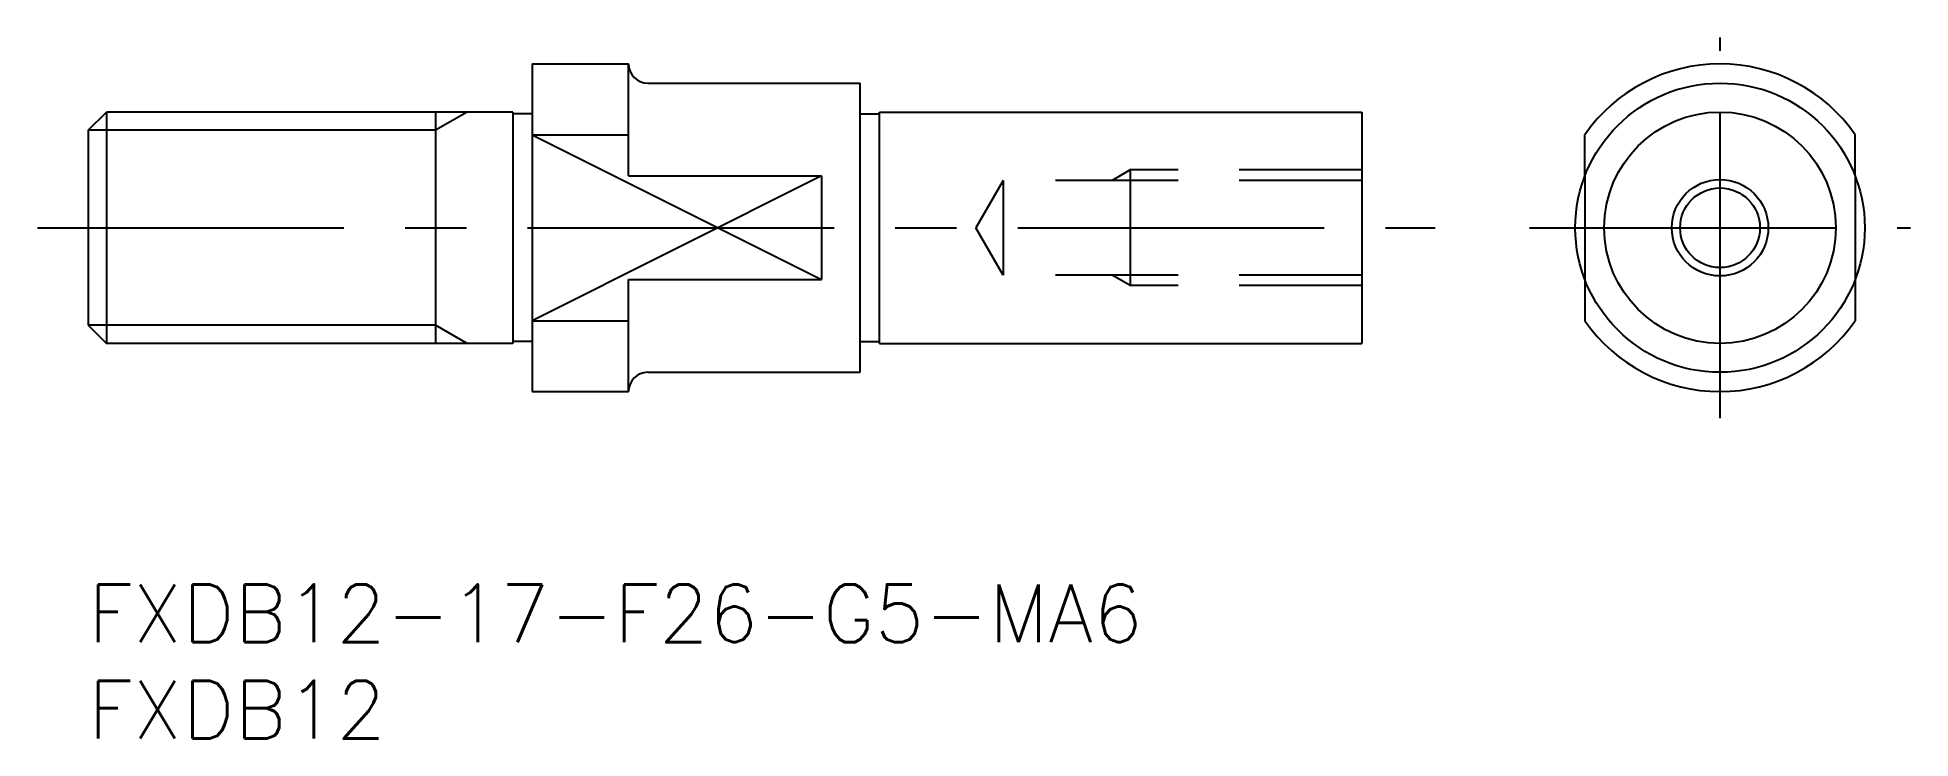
# Model space of a CAD drawing. Extents: x -2.6 to 94.4, y -8 to 28.4.
import ezdxf

# ---------------------------------------------------------------- set-up
doc = ezdxf.new("R2010")
doc.units = 0
doc.header["$LTSCALE"] = 0.5
doc.linetypes.add('CENTER', pattern=[50.8, 31.75, -6.35, 6.35, -6.35])
doc.linetypes.add('DASHED', pattern=[19.05, 12.7, -6.35])
for name, color, linetype in [('MSM_CENTER', 1, 'CENTER'), ('MSM_CONTINUOUS', 7, 'CONTINUOUS'), ('MSM_DASHED', 4, 'DASHED'), ('MSM_NARROW', 5, 'CONTINUOUS'), ('MSM_PART_NUMBER', 7, 'CONTINUOUS')]:
    doc.layers.add(name, color=color, linetype=linetype)
doc.styles.get("Standard").update_dxf_attribs({"font": 'txt.shx', "height": 3, "bigfont": 'bigfont.shx'})

# ---------------------------------------------------------------- blocks, each defined once
blk = doc.blocks.new('*U10')
at = {"layer": 'MSM_PART_NUMBER'}
blk.add_text('FXDB12-17-F26-G5-MA6', height=3, dxfattribs=at).set_placement((0, -3))
blk = doc.blocks.new('*U11')
at = {"layer": 'MSM_PART_NUMBER'}
blk.add_text('FXDB12', height=3, dxfattribs=at).set_placement((0, -8))

msp = doc.modelspace()

# ---------------------------------------------------------------- linework, layer by layer
at = {"layer": 'MSM_CENTER'}
for p, q in [((84.559, 8.628), (84.559, 28.372)), ((-2.627, 18.5), (69.791, 18.5)), ((74.687, 18.5), (94.431, 18.5))]:
    msp.add_line(p, q, dxfattribs=at)
at = {"layer": 'MSM_CONTINUOUS'}
for p, q in [((23, 27), (23, 10)), ((23, 27), (28, 27)), ((28, 21.193), (28, 27)), ((29, 26), (40, 26)), ((40, 11), (40, 26)), ((0, 23.553), (0.947, 24.5)), ((0.947, 24.5), (0.947, 12.5)), ((22, 24.5), (0.947, 24.5)), ((18, 24.5), (18, 12.5)), ((22, 24.5), (22, 12.5)), ((23, 24.4), (22, 24.4)), ((40, 24.4), (41, 24.4)), ((41, 24.5), (66, 24.5)), ((41, 12.5), (41, 24.5)), ((66, 24.5), (66, 12.5)), ((0, 23.553), (0, 13.447)), ((23, 23.322), (28, 23.322)), ((77.559, 21.193), (77.559, 23.322)), ((91.559, 21.193), (91.559, 23.322)), ((28, 21.193), (38, 21.193)), ((38, 21.193), (38, 15.807)), ((28, 15.807), (38, 15.807)), ((28, 10), (28, 15.807)), ((77.559, 15.807), (77.559, 13.678)), ((91.559, 15.807), (91.559, 13.678)), ((23, 13.678), (28, 13.678)), ((0, 13.447), (0.947, 12.5)), ((22, 12.5), (0.947, 12.5)), ((23, 12.6), (22, 12.6)), ((40, 12.6), (41, 12.6)), ((41, 12.5), (66, 12.5)), ((29, 11), (40, 11)), ((23, 10), (28, 10))]:
    msp.add_line(p, q, dxfattribs=at)
for radius in [7.5, 6, 2.067]:
    msp.add_circle((84.559, 18.5), radius, dxfattribs=at)
for centre, radius, start, end in [((29, 27), 1, 180, 270), ((84.559, 18.5), 8.5, 34.56032, 145.43968), ((84.559, 18.5), 8.5, 214.56032, 325.43968), ((29, 10), 1, 90, 180)]:
    msp.add_arc(centre, radius, start, end, dxfattribs=at)
at = {"layer": 'MSM_DASHED'}
for p, q in [((54, 21.5), (53.062, 20.958)), ((66, 21.5), (54, 21.5)), ((54, 21.5), (54, 15.5)), ((47.419, 20.958), (46, 18.5)), ((66, 20.958), (47.419, 20.958)), ((47.419, 20.958), (47.419, 16.041)), ((77.559, 21.193), (77.559, 15.807)), ((91.559, 21.193), (91.559, 15.807)), ((47.419, 16.041), (46, 18.5)), ((66, 16.041), (47.419, 16.041)), ((54, 15.5), (53.062, 16.041)), ((66, 15.5), (54, 15.5))]:
    msp.add_line(p, q, dxfattribs=at)
at = {"layer": 'MSM_NARROW'}
for p, q in [((19.64, 24.5), (18, 23.553)), ((18, 23.553), (0, 23.553)), ((23, 23.322), (38, 15.807)), ((38, 21.193), (23, 13.678)), ((18, 13.447), (0, 13.447)), ((19.64, 12.5), (18, 13.447))]:
    msp.add_line(p, q, dxfattribs=at)
msp.add_circle((84.559, 18.5), 2.5, dxfattribs=at)

# ---------------------------------------------------------------- block references
at = {"layer": 'MSM_CONTINUOUS'}
for name in ['*U10', '*U11']:
    msp.add_blockref(name, (0, 0), dxfattribs=at)

doc.saveas('drawing.dxf')
